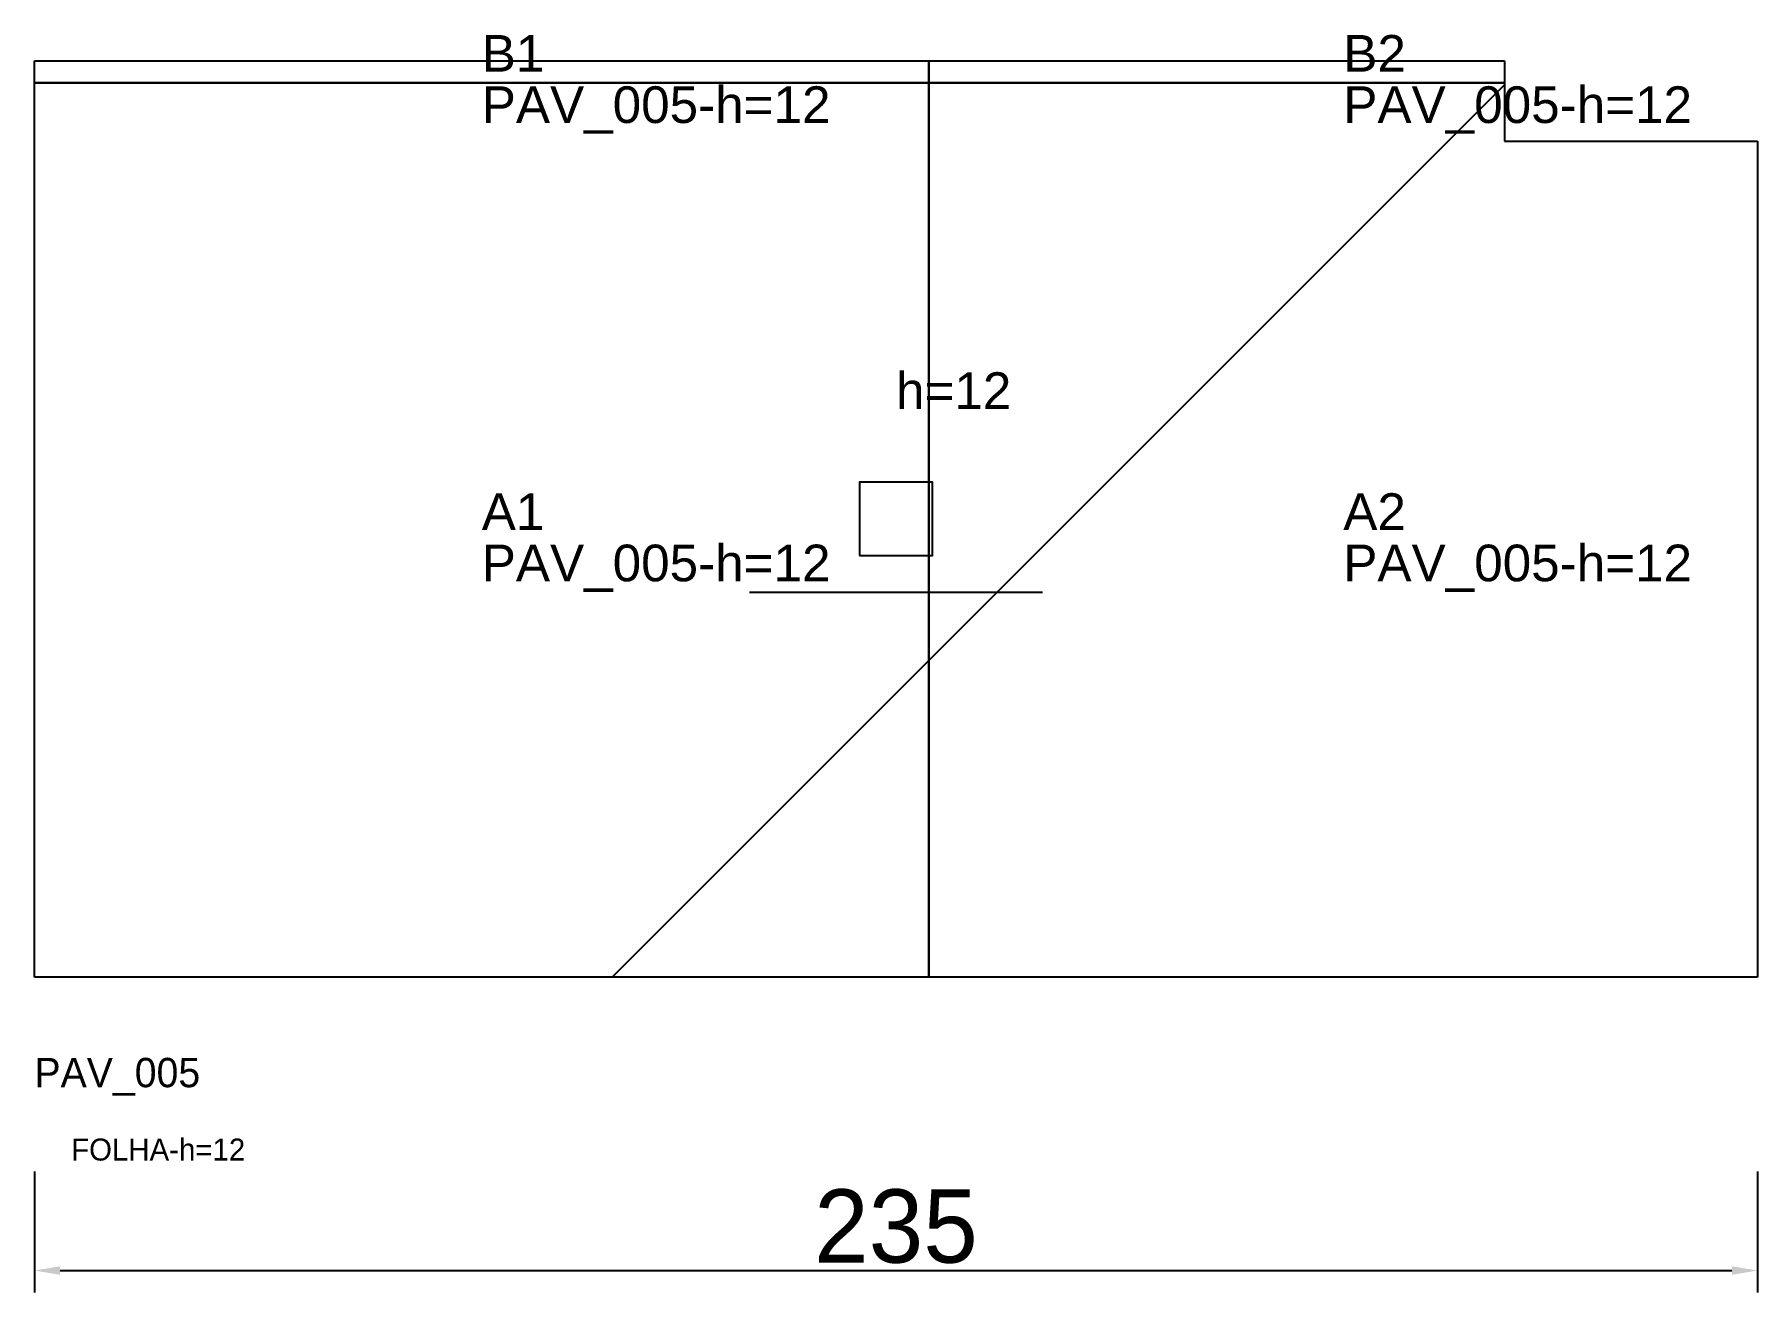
# Model space of a CAD drawing. Header units: metres. Extents: x 222 to 457, y 34 to 205.
import ezdxf

# ---------------------------------------------------------------- set-up
doc = ezdxf.new("R2010")
doc.units = ezdxf.units.M
for name, color, linetype in [('3', 3, 'CONTINUOUS'), ('AUX00', 7, 'CONTINUOUS'), ('COTA', 241, 'CONTINUOUS'), ('FOLHA', 255, 'CONTINUOUS'), ('Hachura', 251, 'CONTINUOUS'), ('NOMENCLATURA', 7, 'CONTINUOUS'), ('Nível', 160, 'CONTINUOUS'), ('Painéis', 200, 'CONTINUOUS'), ('Pilares', 5, 'CONTINUOUS'), ('SARR_2.2x7', 40, 'CONTINUOUS')]:
    doc.layers.add(name, color=color, linetype=linetype)
doc.styles.add('ARIAL', font='Arial.ttf')
doc.styles.add('STR_STANDARD', font='arial.ttf')
doc.dimstyles.new('EZ DXF', dxfattribs={"dimtxt": 10, "dimasz": 3.5, "dimexe": 3, "dimexo": 1.5, "dimgap": 1, "dimtad": 1, "dimdec": 1, "dimdsep": 46, "dimcen": 2.5, "dimazin": 3, "dimtfac": 1, "dimtmove": 0, "dimatfit": 3})

msp = doc.modelspace()

# ---------------------------------------------------------------- hatches: boundary and pattern name
at = {"layer": 'Hachura'}
h = msp.add_hatch(dxfattribs=at)
h.set_pattern_fill('ANSI31', scale=50)
h.paths.add_polyline_path([(222.2, 76.5), (222.2, 201.5), (422.7, 201.5), (422.7, 190.5), (457.2, 190.5), (457.2, 76.5)])
h = msp.add_hatch(dxfattribs=at)
h.set_pattern_fill('ANSI31', scale=50)
h.paths.add_polyline_path([(222.2, 76.5), (222.2, 201.5), (422.7, 201.5), (422.7, 190.5), (457.2, 190.5), (457.2, 76.5)])

# ---------------------------------------------------------------- linework, layer by layer
at = {"layer": '3'}
for points in [[(344.2, 76.5), (344.2, 201.5)], [(344.2, 76.5), (344.2, 201.5)], [(222.2, 198.5), (422.7, 198.5)], [(222.2, 198.5), (422.7, 198.5)]]:
    msp.add_lwpolyline(points, close=True, dxfattribs=at)
at = {"layer": 'Painéis', "color": 200}
for p, q in [((222.2, 76.5), (222.2, 201.5)), ((222.2, 201.5), (422.7, 201.5)), ((222.2, 76.5), (222.2, 201.5)), ((222.2, 201.5), (422.7, 201.5)), ((422.7, 201.5), (422.7, 190.5)), ((422.7, 201.5), (422.7, 190.5)), ((422.7, 190.5), (457.2, 190.5)), ((422.7, 190.5), (457.2, 190.5)), ((457.2, 190.5), (457.2, 76.5)), ((457.2, 190.5), (457.2, 76.5)), ((457.2, 76.5), (222.2, 76.5)), ((457.2, 76.5), (222.2, 76.5))]:
    msp.add_line(p, q, dxfattribs=at)
at = {"layer": 'Pilares'}
msp.add_lwpolyline([(334.7, 134), (344.7, 134), (344.7, 144), (334.7, 144)], close=True, dxfattribs=at)
msp.add_lwpolyline([(334.7, 134), (344.7, 134), (344.7, 144), (334.7, 144)], close=True, dxfattribs=at)
at = {"layer": 'SARR_2.2x7'}
msp.add_line((319.7, 129), (359.7, 129), dxfattribs=at)
msp.add_line((319.7, 129), (359.7, 129), dxfattribs=at)

# ---------------------------------------------------------------- texts
at = {"layer": '3', "style": 'STR_STANDARD'}
for s, p in [('B1', (283.2, 200)), ('B1', (283.2, 200)), ('B2', (400.7, 200)), ('B2', (400.7, 200)), ('A1', (283.2, 137.5)), ('A1', (283.2, 137.5)), ('A2', (400.7, 137.5)), ('A2', (400.7, 137.5))]:
    msp.add_text(s, height=5, dxfattribs=at).set_placement(p)
at = {"layer": 'AUX00', "style": 'STR_STANDARD'}
for p in [(283.2, 193), (283.2, 193), (400.7, 193), (400.7, 193), (283.2, 130.5), (283.2, 130.5), (400.7, 130.5), (400.7, 130.5)]:
    msp.add_text('PAV_005-h=12', height=5, dxfattribs=at).set_placement(p)
at = {"layer": 'FOLHA'}
msp.add_text('FOLHA-h=12', height=3, dxfattribs=at).set_placement((227.2, 51.5))
msp.add_text('FOLHA-h=12', height=3, dxfattribs=at).set_placement((227.2, 51.5))
at = {"layer": 'NOMENCLATURA', "insert": (339.7, 159), "char_height": 5, "attachment_point": 1, "style": 'ARIAL'}
msp.add_mtext('h=12', dxfattribs=at)
msp.add_mtext('h=12', dxfattribs=at)
at = {"layer": 'Nível'}
msp.add_text('PAV_005', height=4, dxfattribs=at).set_placement((222.2, 61.5))
msp.add_text('PAV_005', height=4, dxfattribs=at).set_placement((222.2, 61.5))

# ---------------------------------------------------------------- dimensions: what is measured, and where the dimension line sits
at = {"layer": 'COTA'}
msp.add_linear_dim(base=(222.2, 36.5), p1=(222.2, 51.5), p2=(457.2, 51.5), dimstyle='EZ DXF', dxfattribs=at).render()
msp.add_linear_dim(base=(222.2, 36.5), p1=(222.2, 51.5), p2=(457.2, 51.5), dimstyle='EZ DXF', dxfattribs=at).render()

doc.saveas('drawing.dxf')
